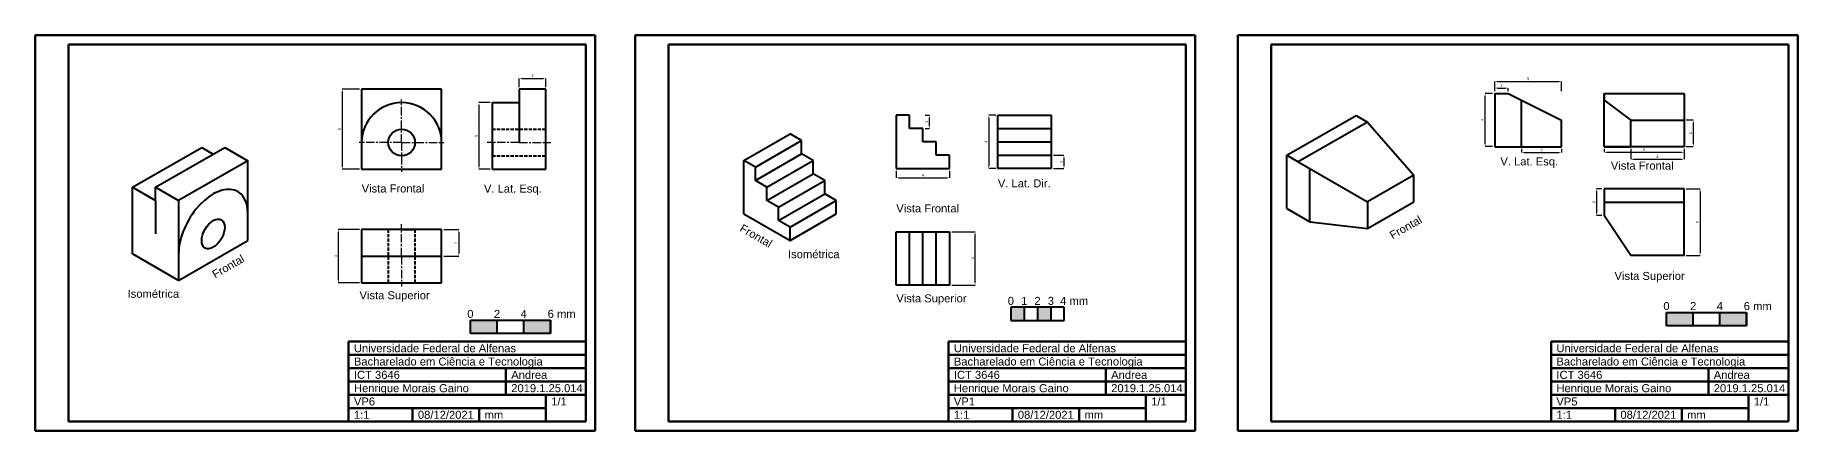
# Model space of a CAD drawing. Header units: centimetres. Extents: x 54 to 321, y 19 to 48.
# Drawn here: x 188.8 to 321, y 18.6 to 48.3 of the extents above; entities that cross this region are included whole.
import ezdxf
from ezdxf.enums import TextEntityAlignment as Align

# ---------------------------------------------------------------- set-up
doc = ezdxf.new("R2010")
doc.units = ezdxf.units.CM
doc.linetypes.add('ACAD_ISO02W100', pattern=[15, 12, -3])
doc.linetypes.add('CENTER', pattern=[50.8, 31.75, -6.35, 6.35, -6.35])
doc.layers.get('0').update_dxf_attribs({"lineweight": 50})
for name, color, linetype, lineweight in [('ARESTA', 6, 'Continuous', 40), ('ARESTA NV', 6, 'ACAD_ISO02W100', 40), ('COTAS', 1, 'Continuous', 15), ('EIXOS', 5, 'CENTER', 30), ('TEXTO', 4, 'Continuous', 30)]:
    doc.layers.add(name, color=color, linetype=linetype, lineweight=lineweight)
doc.styles.get("Standard").update_dxf_attribs({"font": 'arial.ttf'})
doc.styles.add('style1', font='arial.ttf', dxfattribs={"height": 0.6})
doc.styles.add('style1-5 cota', font='arial.ttf', dxfattribs={"height": 1})
doc.dimstyles.new('Copy of cota 1-5', dxfattribs={"dimtxt": 0.2, "dimasz": 0.2, "dimexe": 0, "dimexo": 0.1625, "dimgap": 0.1, "dimtad": 1, "dimtxsty": 'Standard', "dimcen": 0.09, "dimclrd": 256, "dimclre": 256, "dimclrt": 256, "dimadec": 0, "dimazin": 0, "dimtfac": 1, "dimtmove": 0, "dimatfit": 3, "dimfxl": 1, "dimarcsym": 0})

# ---------------------------------------------------------------- blocks, each defined once
blk = doc.blocks.new('*D22')
at = {"layer": 'COTAS', "lineweight": -2, "transparency": 16777216}
for p, q in [((213.12, 33.73), (211.53, 33.73)), ((211.53, 33.53), (211.53, 29.93)), ((213.12, 29.73), (211.53, 29.73))]:
    blk.add_line(p, q, dxfattribs=at)
at = {"layer": 'COTAS', "transparency": 16777216}
for points in [[(211.5, 33.53), (211.57, 33.53), (211.53, 33.73)], [(211.5, 29.93), (211.57, 29.93), (211.53, 29.73)]]:
    blk.add_solid(points, dxfattribs=at)
at = {"layer": 'Defpoints', "color": 0, "transparency": 16777216}
for p in [(213.28, 33.73), (211.53, 29.73), (213.28, 29.73)]:
    blk.add_point(p, dxfattribs=at)
at = {"layer": 'COTAS', "transparency": 16777216, "insert": (211.33, 31.73), "char_height": 0.2, "attachment_point": 5, "rotation": 90}
blk.add_mtext('4', dxfattribs=at)
blk = doc.blocks.new('*D23')
at = {"layer": 'COTAS', "lineweight": -2, "transparency": 16777216}
for p, q in [((213.12, 44.26), (211.82, 44.26)), ((211.82, 44.06), (211.82, 38.46)), ((213.12, 38.26), (211.82, 38.26))]:
    blk.add_line(p, q, dxfattribs=at)
at = {"layer": 'COTAS', "transparency": 16777216}
for points in [[(211.79, 44.06), (211.86, 44.06), (211.82, 44.26)], [(211.79, 38.46), (211.86, 38.46), (211.82, 38.26)]]:
    blk.add_solid(points, dxfattribs=at)
at = {"layer": 'Defpoints', "color": 0, "transparency": 16777216}
for p in [(213.28, 44.26), (211.82, 38.26), (213.28, 38.26)]:
    blk.add_point(p, dxfattribs=at)
at = {"layer": 'COTAS', "transparency": 16777216, "insert": (211.62, 41.26), "char_height": 0.2, "attachment_point": 5, "rotation": 90}
blk.add_mtext('6', dxfattribs=at)
blk = doc.blocks.new('*D24')
at = {"layer": 'COTAS', "lineweight": -2, "transparency": 16777216}
for p, q in [((222.93, 43.26), (222.08, 43.26)), ((222.08, 43.06), (222.08, 38.46)), ((222.93, 38.26), (222.08, 38.26))]:
    blk.add_line(p, q, dxfattribs=at)
at = {"layer": 'COTAS', "transparency": 16777216}
for points in [[(222.05, 43.06), (222.11, 43.06), (222.08, 43.26)], [(222.05, 38.46), (222.11, 38.46), (222.08, 38.26)]]:
    blk.add_solid(points, dxfattribs=at)
at = {"layer": 'Defpoints', "color": 0, "transparency": 16777216}
for p in [(223.09, 43.26), (222.08, 38.26), (223.09, 38.26)]:
    blk.add_point(p, dxfattribs=at)
at = {"layer": 'COTAS', "transparency": 16777216, "insert": (221.88, 40.76), "char_height": 0.2, "attachment_point": 5, "rotation": 90}
blk.add_mtext('5', dxfattribs=at)
blk = doc.blocks.new('*D26')
at = {"layer": 'COTAS', "lineweight": -2, "transparency": 16777216}
for p, q in [((260.84, 42.3), (260.31, 42.3)), ((260.31, 42.1), (260.31, 38.5)), ((260.84, 38.3), (260.31, 38.3))]:
    blk.add_line(p, q, dxfattribs=at)
at = {"layer": 'COTAS', "transparency": 16777216}
for points in [[(260.28, 42.1), (260.34, 42.1), (260.31, 42.3)], [(260.28, 38.5), (260.34, 38.5), (260.31, 38.3)]]:
    blk.add_solid(points, dxfattribs=at)
at = {"layer": 'Defpoints', "color": 0, "transparency": 16777216}
for p in [(261, 42.3), (260.31, 38.3), (261, 38.3)]:
    blk.add_point(p, dxfattribs=at)
at = {"layer": 'COTAS', "transparency": 16777216, "insert": (260.11, 40.3), "char_height": 0.2, "attachment_point": 5, "rotation": 90}
blk.add_mtext('4', dxfattribs=at)
blk = doc.blocks.new('*D28')
at = {"layer": 'COTAS', "lineweight": -2, "transparency": 16777216}
for p, q in [((265.16, 39.3), (265.95, 39.3)), ((265.95, 39.1), (265.95, 38.5)), ((265.16, 38.3), (265.95, 38.3))]:
    blk.add_line(p, q, dxfattribs=at)
at = {"layer": 'COTAS', "transparency": 16777216}
for points in [[(265.92, 39.1), (265.99, 39.1), (265.95, 39.3)], [(265.92, 38.5), (265.99, 38.5), (265.95, 38.3)]]:
    blk.add_solid(points, dxfattribs=at)
at = {"layer": 'Defpoints', "color": 0, "transparency": 16777216}
for p in [(265, 39.3), (265, 38.3), (265.95, 38.3)]:
    blk.add_point(p, dxfattribs=at)
at = {"layer": 'COTAS', "transparency": 16777216, "insert": (265.75, 38.8), "char_height": 0.2, "attachment_point": 5, "rotation": 90}
blk.add_mtext('1', dxfattribs=at)
blk = doc.blocks.new('*D29')
at = {"layer": 'COTAS', "lineweight": -2, "transparency": 16777216}
for p, q in [((257.55, 33.56), (259.3, 33.56)), ((259.3, 29.76), (259.3, 33.36)), ((257.55, 29.56), (259.3, 29.56))]:
    blk.add_line(p, q, dxfattribs=at)
at = {"layer": 'COTAS', "transparency": 16777216}
for points in [[(259.26, 33.36), (259.33, 33.36), (259.3, 33.56)], [(259.26, 29.76), (259.33, 29.76), (259.3, 29.56)]]:
    blk.add_solid(points, dxfattribs=at)
at = {"layer": 'Defpoints', "color": 0, "transparency": 16777216}
for p in [(257.38, 33.56), (259.3, 33.56), (257.38, 29.56)]:
    blk.add_point(p, dxfattribs=at)
at = {"layer": 'COTAS', "transparency": 16777216, "insert": (259.1, 31.56), "char_height": 0.2, "attachment_point": 5, "rotation": 90}
blk.add_mtext('4', dxfattribs=at)
blk = doc.blocks.new('*D46')
at = {"layer": 'COTAS', "lineweight": -2, "transparency": 16777216}
for p, q in [((253.38, 38.14), (253.38, 37.6)), ((253.58, 37.6), (257.18, 37.6)), ((257.38, 38.14), (257.38, 37.6))]:
    blk.add_line(p, q, dxfattribs=at)
at = {"layer": 'COTAS', "transparency": 16777216}
for points in [[(253.58, 37.64), (253.58, 37.57), (253.38, 37.6)], [(257.18, 37.64), (257.18, 37.57), (257.38, 37.6)]]:
    blk.add_solid(points, dxfattribs=at)
at = {"layer": 'Defpoints', "color": 0, "transparency": 16777216}
for p in [(253.38, 38.3), (257.38, 38.3), (257.38, 37.6)]:
    blk.add_point(p, dxfattribs=at)
at = {"layer": 'COTAS', "transparency": 16777216, "insert": (255.38, 37.8), "char_height": 0.2, "attachment_point": 5}
blk.add_mtext('4', dxfattribs=at)
blk = doc.blocks.new('*D48')
at = {"layer": 'COTAS', "lineweight": -2, "transparency": 16777216}
for p, q in [((255.55, 42.3), (255.86, 42.3)), ((255.55, 41.3), (255.86, 41.3)), ((255.86, 41.5), (255.86, 42.1))]:
    blk.add_line(p, q, dxfattribs=at)
at = {"layer": 'COTAS', "transparency": 16777216}
for points in [[(255.82, 42.1), (255.89, 42.1), (255.86, 42.3)], [(255.82, 41.5), (255.89, 41.5), (255.86, 41.3)]]:
    blk.add_solid(points, dxfattribs=at)
at = {"layer": 'Defpoints', "color": 0, "transparency": 16777216}
for p in [(255.38, 42.3), (255.86, 42.3), (255.38, 41.3)]:
    blk.add_point(p, dxfattribs=at)
at = {"layer": 'COTAS', "transparency": 16777216, "insert": (255.66, 41.8), "char_height": 0.2, "attachment_point": 5, "rotation": 90}
blk.add_mtext('1', dxfattribs=at)
blk = doc.blocks.new('*D49')
at = {"layer": 'COTAS', "lineweight": -2, "transparency": 16777216}
for p, q in [((219.45, 33.73), (220.57, 33.73)), ((220.57, 33.53), (220.57, 31.93)), ((219.45, 31.73), (220.57, 31.73))]:
    blk.add_line(p, q, dxfattribs=at)
at = {"layer": 'COTAS', "transparency": 16777216}
for points in [[(220.54, 33.53), (220.6, 33.53), (220.57, 33.73)], [(220.54, 31.93), (220.6, 31.93), (220.57, 31.73)]]:
    blk.add_solid(points, dxfattribs=at)
at = {"layer": 'Defpoints', "color": 0, "transparency": 16777216}
for p in [(219.28, 33.73), (219.28, 31.73), (220.57, 31.73)]:
    blk.add_point(p, dxfattribs=at)
at = {"layer": 'COTAS', "transparency": 16777216, "insert": (220.37, 32.73), "char_height": 0.2, "attachment_point": 5, "rotation": 90}
blk.add_mtext('2', dxfattribs=at)
blk = doc.blocks.new('*D50')
at = {"layer": 'COTAS', "lineweight": -2, "transparency": 16777216}
for p, q in [((225.09, 44.42), (225.09, 45.07)), ((225.29, 45.07), (226.89, 45.07)), ((227.09, 44.42), (227.09, 45.07))]:
    blk.add_line(p, q, dxfattribs=at)
at = {"layer": 'COTAS', "transparency": 16777216}
for points in [[(225.29, 45.1), (225.29, 45.03), (225.09, 45.07)], [(226.89, 45.1), (226.89, 45.03), (227.09, 45.07)]]:
    blk.add_solid(points, dxfattribs=at)
at = {"layer": 'Defpoints', "color": 0, "transparency": 16777216}
for p in [(227.09, 45.07), (225.09, 44.26), (227.09, 44.26)]:
    blk.add_point(p, dxfattribs=at)
at = {"layer": 'COTAS', "transparency": 16777216, "insert": (226.09, 45.27), "char_height": 0.2, "attachment_point": 5}
blk.add_mtext('2', dxfattribs=at)
blk = doc.blocks.new('*D66')
at = {"layer": 'COTAS', "lineweight": -2, "transparency": 16777216}
for p, q in [((298.27, 44.11), (298.27, 44.84)), ((298.47, 44.84), (303.07, 44.84)), ((303.27, 44.11), (303.27, 44.84))]:
    blk.add_line(p, q, dxfattribs=at)
at = {"layer": 'COTAS', "transparency": 16777216}
for points in [[(298.47, 44.88), (298.47, 44.81), (298.27, 44.84)], [(303.07, 44.88), (303.07, 44.81), (303.27, 44.84)]]:
    blk.add_solid(points, dxfattribs=at)
at = {"layer": 'Defpoints', "color": 0, "transparency": 16777216}
for p in [(298.27, 43.95), (303.27, 44.84), (303.27, 43.95)]:
    blk.add_point(p, dxfattribs=at)
at = {"layer": 'COTAS', "transparency": 16777216, "insert": (300.77, 45.04), "char_height": 0.2, "attachment_point": 5}
blk.add_mtext('5', dxfattribs=at)
blk = doc.blocks.new('*D67')
at = {"layer": 'COTAS', "lineweight": -2, "transparency": 16777216}
for p, q in [((300.27, 39.78), (300.27, 39.5)), ((303.27, 39.78), (303.27, 39.5)), ((300.47, 39.5), (303.07, 39.5))]:
    blk.add_line(p, q, dxfattribs=at)
at = {"layer": 'COTAS', "transparency": 16777216}
for points in [[(300.47, 39.53), (300.47, 39.47), (300.27, 39.5)], [(303.07, 39.53), (303.07, 39.47), (303.27, 39.5)]]:
    blk.add_solid(points, dxfattribs=at)
at = {"layer": 'Defpoints', "color": 0, "transparency": 16777216}
for p in [(300.27, 39.95), (303.27, 39.95), (303.27, 39.5)]:
    blk.add_point(p, dxfattribs=at)
at = {"layer": 'COTAS', "transparency": 16777216, "insert": (301.77, 39.7), "char_height": 0.2, "attachment_point": 5}
blk.add_mtext('3', dxfattribs=at)
blk = doc.blocks.new('*D68')
at = {"layer": 'COTAS', "lineweight": -2, "transparency": 16777216}
for p, q in [((306.46, 39.78), (306.46, 39.53)), ((312.46, 39.78), (312.46, 39.53)), ((306.66, 39.53), (312.26, 39.53))]:
    blk.add_line(p, q, dxfattribs=at)
at = {"layer": 'COTAS', "transparency": 16777216}
for points in [[(306.66, 39.56), (306.66, 39.49), (306.46, 39.53)], [(312.26, 39.56), (312.26, 39.49), (312.46, 39.53)]]:
    blk.add_solid(points, dxfattribs=at)
at = {"layer": 'Defpoints', "color": 0, "transparency": 16777216}
for p in [(306.46, 39.95), (312.46, 39.95), (312.46, 39.53)]:
    blk.add_point(p, dxfattribs=at)
at = {"layer": 'COTAS', "transparency": 16777216, "insert": (309.46, 39.73), "char_height": 0.2, "attachment_point": 5}
blk.add_mtext('6', dxfattribs=at)
blk = doc.blocks.new('*D69')
at = {"layer": 'COTAS', "lineweight": -2, "transparency": 16777216}
for p, q in [((298.1, 43.95), (297.54, 43.95)), ((297.54, 40.15), (297.54, 43.75)), ((298.1, 39.95), (297.54, 39.95))]:
    blk.add_line(p, q, dxfattribs=at)
at = {"layer": 'COTAS', "transparency": 16777216}
for points in [[(297.5, 43.75), (297.57, 43.75), (297.54, 43.95)], [(297.5, 40.15), (297.57, 40.15), (297.54, 39.95)]]:
    blk.add_solid(points, dxfattribs=at)
at = {"layer": 'Defpoints', "color": 0, "transparency": 16777216}
for p in [(297.54, 43.95), (298.27, 43.95), (298.27, 39.95)]:
    blk.add_point(p, dxfattribs=at)
at = {"layer": 'COTAS', "transparency": 16777216, "insert": (297.34, 41.95), "char_height": 0.2, "attachment_point": 5, "rotation": 90}
blk.add_mtext('4', dxfattribs=at)
blk = doc.blocks.new('*D70')
at = {"layer": 'COTAS', "lineweight": -2, "transparency": 16777216}
for p, q in [((312.63, 41.95), (313.15, 41.95)), ((313.15, 41.75), (313.15, 40.15)), ((312.63, 39.95), (313.15, 39.95))]:
    blk.add_line(p, q, dxfattribs=at)
at = {"layer": 'COTAS', "transparency": 16777216}
for points in [[(313.12, 41.75), (313.18, 41.75), (313.15, 41.95)], [(313.12, 40.15), (313.18, 40.15), (313.15, 39.95)]]:
    blk.add_solid(points, dxfattribs=at)
at = {"layer": 'Defpoints', "color": 0, "transparency": 16777216}
for p in [(312.46, 41.95), (312.46, 39.95), (313.15, 39.95)]:
    blk.add_point(p, dxfattribs=at)
at = {"layer": 'COTAS', "transparency": 16777216, "insert": (312.95, 40.95), "char_height": 0.2, "attachment_point": 5, "rotation": 90}
blk.add_mtext('2', dxfattribs=at)
blk = doc.blocks.new('*D71')
at = {"layer": 'COTAS', "lineweight": -2, "transparency": 16777216}
for p, q in [((308.46, 39.78), (308.46, 39)), ((312.46, 39.78), (312.46, 39)), ((308.66, 39), (312.26, 39))]:
    blk.add_line(p, q, dxfattribs=at)
at = {"layer": 'COTAS', "transparency": 16777216}
for points in [[(308.66, 39.03), (308.66, 38.96), (308.46, 39)], [(312.26, 39.03), (312.26, 38.96), (312.46, 39)]]:
    blk.add_solid(points, dxfattribs=at)
at = {"layer": 'Defpoints', "color": 0, "transparency": 16777216}
for p in [(308.46, 39.95), (312.46, 39.95), (312.46, 39)]:
    blk.add_point(p, dxfattribs=at)
at = {"layer": 'COTAS', "transparency": 16777216, "insert": (310.46, 39.2), "char_height": 0.2, "attachment_point": 5}
blk.add_mtext('4', dxfattribs=at)
blk = doc.blocks.new('*D72')
at = {"layer": 'COTAS', "lineweight": -2, "transparency": 16777216}
for p, q in [((298.27, 44.11), (298.27, 44.35)), ((298.47, 44.35), (299.07, 44.35)), ((299.27, 44.11), (299.27, 44.35))]:
    blk.add_line(p, q, dxfattribs=at)
at = {"layer": 'COTAS', "transparency": 16777216}
for points in [[(298.47, 44.38), (298.47, 44.32), (298.27, 44.35)], [(299.07, 44.38), (299.07, 44.32), (299.27, 44.35)]]:
    blk.add_solid(points, dxfattribs=at)
at = {"layer": 'Defpoints', "color": 0, "transparency": 16777216}
for p in [(298.27, 43.95), (299.27, 44.35), (299.27, 43.95)]:
    blk.add_point(p, dxfattribs=at)
at = {"layer": 'COTAS', "transparency": 16777216, "insert": (298.77, 44.55), "char_height": 0.2, "attachment_point": 5}
blk.add_mtext('1', dxfattribs=at)
blk = doc.blocks.new('*D73')
at = {"layer": 'COTAS', "lineweight": -2, "transparency": 16777216}
for p, q in [((312.63, 36.78), (313.66, 36.78)), ((313.66, 36.58), (313.66, 31.98)), ((312.63, 31.78), (313.66, 31.78))]:
    blk.add_line(p, q, dxfattribs=at)
at = {"layer": 'COTAS', "transparency": 16777216}
for points in [[(313.63, 36.58), (313.69, 36.58), (313.66, 36.78)], [(313.63, 31.98), (313.69, 31.98), (313.66, 31.78)]]:
    blk.add_solid(points, dxfattribs=at)
at = {"layer": 'Defpoints', "color": 0, "transparency": 16777216}
for p in [(312.46, 36.78), (312.46, 31.78), (313.66, 31.78)]:
    blk.add_point(p, dxfattribs=at)
at = {"layer": 'COTAS', "transparency": 16777216, "insert": (313.46, 34.28), "char_height": 0.2, "attachment_point": 5, "rotation": 90}
blk.add_mtext('5', dxfattribs=at)
blk = doc.blocks.new('*D74')
at = {"layer": 'COTAS', "lineweight": -2, "transparency": 16777216}
for p, q in [((306.3, 36.78), (305.9, 36.78)), ((305.9, 36.58), (305.9, 34.98)), ((306.3, 34.78), (305.9, 34.78))]:
    blk.add_line(p, q, dxfattribs=at)
at = {"layer": 'COTAS', "transparency": 16777216}
for points in [[(305.86, 36.58), (305.93, 36.58), (305.9, 36.78)], [(305.86, 34.98), (305.93, 34.98), (305.9, 34.78)]]:
    blk.add_solid(points, dxfattribs=at)
at = {"layer": 'Defpoints', "color": 0, "transparency": 16777216}
for p in [(306.46, 36.78), (305.9, 34.78), (306.46, 34.78)]:
    blk.add_point(p, dxfattribs=at)
at = {"layer": 'COTAS', "transparency": 16777216, "insert": (305.69, 35.78), "char_height": 0.2, "attachment_point": 5, "rotation": 90}
blk.add_mtext('2', dxfattribs=at)

msp = doc.modelspace()

# ---------------------------------------------------------------- hatches: boundary and pattern name
at = {"layer": 'ARESTA'}
h = msp.add_hatch(color=256, dxfattribs=at)
h.dxf.hatch_style = 1
h.paths.add_polyline_path([(261.974, 27.891), (261.974, 26.891), (262.974, 26.891), (262.974, 27.891)])
h.paths.add_polyline_path([(264.974, 27.891), (263.974, 27.891), (263.974, 26.891), (264.974, 26.891)])
h = msp.add_hatch(color=256, dxfattribs=at)
h.dxf.hatch_style = 1
h.paths.add_polyline_path([(221.438, 26.913), (221.438, 25.913), (223.438, 25.913), (223.438, 26.913)])
h.paths.add_polyline_path([(225.438, 26.913), (225.438, 25.913), (227.438, 25.913), (227.438, 26.913)])
at = {"layer": 'ARESTA', "transparency": 33554687}
h = msp.add_hatch(color=256, dxfattribs=at)
h.dxf.hatch_style = 1
h.paths.add_polyline_path([(311.143, 27.5), (311.143, 26.5), (313.143, 26.5), (313.143, 27.5)])
h.paths.add_polyline_path([(315.143, 27.5), (315.143, 26.5), (317.143, 26.5), (317.143, 27.5)])

# ---------------------------------------------------------------- linework, layer by layer
for p, q in [((188.805, 18.615), (188.805, 48.315)), ((188.805, 48.315), (230.805, 48.315)), ((191.305, 19.315), (191.305, 47.615)), ((191.305, 47.615), (230.105, 47.615)), ((230.105, 47.615), (230.105, 19.315)), ((230.805, 48.315), (230.805, 18.615)), ((233.798, 18.615), (233.798, 48.315)), ((233.798, 48.315), (275.798, 48.315)), ((236.298, 19.315), (236.298, 47.615)), ((236.298, 47.615), (275.098, 47.615)), ((275.098, 47.615), (275.098, 19.315)), ((275.798, 48.315), (275.798, 18.615)), ((212.305, 19.315), (212.305, 25.315)), ((212.305, 25.315), (230.105, 25.315)), ((230.105, 25.315), (230.105, 19.315)), ((257.298, 19.315), (257.298, 25.315)), ((257.298, 25.315), (275.098, 25.315)), ((275.098, 25.315), (275.098, 19.315)), ((212.305, 24.315), (230.105, 24.315)), ((257.298, 24.315), (275.098, 24.315)), ((212.305, 23.315), (230.105, 23.315)), ((224.105, 23.315), (224.105, 21.315)), ((257.298, 23.315), (275.098, 23.315)), ((269.098, 23.315), (269.098, 21.315)), ((212.305, 22.315), (230.105, 22.315)), ((212.305, 21.315), (230.105, 21.315)), ((227.105, 21.315), (227.105, 19.315)), ((257.298, 22.315), (275.098, 22.315)), ((257.298, 21.315), (275.098, 21.315)), ((272.098, 21.315), (272.098, 19.315)), ((212.305, 20.315), (227.105, 20.315)), ((217.105, 20.315), (217.105, 19.315)), ((222.105, 20.315), (222.105, 19.315)), ((257.298, 20.315), (272.098, 20.315)), ((262.098, 20.315), (262.098, 19.315)), ((267.098, 20.315), (267.098, 19.315)), ((230.805, 18.615), (188.805, 18.615)), ((230.105, 19.315), (191.305, 19.315)), ((230.105, 19.315), (212.305, 19.315)), ((212.305, 19.315), (230.105, 19.315)), ((275.798, 18.615), (233.798, 18.615)), ((275.098, 19.315), (236.298, 19.315)), ((275.098, 19.315), (257.298, 19.315)), ((257.298, 19.315), (275.098, 19.315))]:
    msp.add_line(p, q)
at = {"transparency": 33554687}
for p, q in [((278.989, 18.615), (278.989, 48.315)), ((278.989, 48.315), (320.989, 48.315)), ((281.489, 19.315), (281.489, 47.615)), ((281.489, 47.615), (320.289, 47.615)), ((320.289, 47.615), (320.289, 19.315)), ((320.989, 48.315), (320.989, 18.615)), ((302.489, 19.315), (302.489, 25.315)), ((302.489, 25.315), (320.289, 25.315)), ((320.289, 25.315), (320.289, 19.315)), ((302.489, 24.315), (320.289, 24.315)), ((302.489, 23.315), (320.289, 23.315)), ((314.289, 23.315), (314.289, 21.315)), ((302.489, 22.315), (320.289, 22.315)), ((302.489, 21.315), (320.289, 21.315)), ((317.289, 21.315), (317.289, 19.315)), ((302.489, 20.315), (317.289, 20.315)), ((307.289, 20.315), (307.289, 19.315)), ((312.289, 20.315), (312.289, 19.315)), ((320.989, 18.615), (278.989, 18.615)), ((320.289, 19.315), (281.489, 19.315)), ((320.289, 19.315), (302.489, 19.315)), ((302.489, 19.315), (320.289, 19.315))]:
    msp.add_line(p, q, dxfattribs=at)
at = {"layer": 'ARESTA'}
for p, q in [((213.285, 44.259), (213.285, 38.259)), ((219.285, 44.259), (213.285, 44.259)), ((219.285, 38.259), (219.285, 44.259)), ((227.092, 44.259), (225.092, 44.259)), ((225.092, 44.259), (225.092, 40.259)), ((227.092, 38.259), (227.092, 44.259)), ((223.092, 38.259), (223.092, 43.259)), ((223.092, 43.259), (225.092, 43.259)), ((253.384, 42.3), (253.384, 38.3)), ((254.384, 42.3), (253.384, 42.3)), ((254.384, 41.3), (254.384, 42.3)), ((260.998, 42.3), (264.998, 42.3)), ((260.998, 38.3), (260.998, 42.3)), ((264.998, 42.3), (264.998, 38.3)), ((255.384, 41.3), (254.384, 41.3)), ((255.384, 40.3), (255.384, 41.3)), ((260.998, 41.3), (264.998, 41.3)), ((196.09, 36.895), (201.287, 39.895)), ((197.822, 36.895), (203.019, 39.895)), ((201.287, 39.895), (202.153, 39.395)), ((203.019, 39.895), (204.751, 38.895)), ((241.949, 38.913), (245.414, 40.913)), ((242.815, 38.413), (246.28, 40.413)), ((246.28, 40.413), (245.414, 40.913)), ((246.28, 39.413), (246.28, 40.413)), ((256.384, 40.3), (255.384, 40.3)), ((256.384, 39.3), (256.384, 40.3)), ((260.998, 40.3), (264.998, 40.3)), ((204.751, 38.895), (199.555, 35.895)), ((204.751, 32.895), (204.751, 38.895)), ((241.949, 34.913), (241.949, 38.913)), ((242.815, 38.413), (241.949, 38.913)), ((242.815, 37.413), (246.28, 39.413)), ((242.815, 37.413), (242.815, 38.413)), ((243.681, 36.913), (247.146, 38.913)), ((247.146, 38.913), (246.28, 39.413)), ((247.146, 37.913), (247.146, 38.913)), ((257.384, 39.3), (256.384, 39.3)), ((257.384, 38.3), (257.384, 39.3)), ((260.998, 39.3), (264.998, 39.3)), ((213.285, 38.259), (219.285, 38.259)), ((223.092, 38.259), (227.092, 38.259)), ((243.681, 36.913), (242.815, 37.413)), ((243.681, 35.913), (247.146, 37.913)), ((244.547, 35.413), (248.012, 37.413)), ((248.012, 37.413), (247.146, 37.913)), ((248.012, 36.413), (248.012, 37.413)), ((253.384, 38.3), (257.384, 38.3)), ((264.998, 38.3), (260.998, 38.3)), ((196.09, 31.895), (196.09, 36.895)), ((196.09, 36.895), (197.822, 35.895)), ((197.822, 35.895), (197.822, 36.895)), ((197.822, 36.895), (199.555, 35.895)), ((199.555, 35.895), (199.555, 29.895)), ((243.681, 35.913), (243.681, 36.913)), ((244.547, 35.413), (243.681, 35.913)), ((244.547, 34.413), (248.012, 36.413)), ((245.414, 33.913), (248.878, 35.913)), ((248.878, 35.913), (248.012, 36.413)), ((248.878, 34.913), (248.878, 35.913)), ((241.949, 34.913), (245.414, 32.913)), ((244.547, 34.413), (244.547, 35.413)), ((245.414, 33.913), (244.547, 34.413)), ((245.414, 32.913), (248.878, 34.913)), ((213.285, 33.726), (213.285, 29.726)), ((219.285, 33.726), (213.285, 33.726)), ((219.285, 29.726), (219.285, 33.726)), ((245.414, 32.913), (245.414, 33.913)), ((253.384, 33.559), (257.384, 33.559)), ((253.384, 29.559), (253.384, 33.559)), ((254.384, 29.559), (254.384, 33.559)), ((255.384, 29.559), (255.384, 33.559)), ((256.384, 29.559), (256.384, 33.559)), ((257.384, 33.559), (257.384, 29.559)), ((199.555, 29.895), (196.09, 31.895)), ((199.555, 29.895), (204.751, 32.895)), ((213.285, 31.726), (219.285, 31.726)), ((213.285, 29.726), (219.285, 29.726)), ((257.384, 29.559), (253.384, 29.559)), ((261.974, 27.891), (261.974, 26.891)), ((265.974, 27.891), (261.974, 27.891)), ((262.974, 27.891), (262.974, 26.891)), ((263.974, 27.891), (263.974, 26.891)), ((264.974, 27.891), (264.974, 26.891)), ((265.974, 26.891), (265.974, 27.891)), ((221.438, 25.913), (221.438, 26.913)), ((221.438, 26.913), (223.438, 26.913)), ((223.438, 26.913), (225.438, 26.913)), ((223.438, 25.913), (223.438, 26.913)), ((225.438, 26.913), (227.438, 26.913)), ((225.438, 25.913), (225.438, 26.913)), ((227.438, 26.913), (227.438, 25.913)), ((227.438, 25.913), (227.438, 26.913)), ((261.974, 26.891), (265.974, 26.891)), ((227.438, 25.913), (221.438, 25.913))]:
    msp.add_line(p, q, dxfattribs=at)
at = {"layer": 'ARESTA', "transparency": 33554687}
for p, q in [((298.266, 43.947), (298.266, 39.947)), ((298.266, 43.947), (299.266, 43.947)), ((299.266, 43.947), (303.266, 41.947)), ((306.464, 39.947), (306.464, 43.947)), ((306.464, 43.947), (312.464, 43.947)), ((306.464, 43.947), (306.464, 43.947)), ((306.464, 43.947), (306.464, 43.447)), ((312.464, 43.947), (312.464, 39.947)), ((300.266, 39.947), (300.266, 43.447)), ((306.464, 43.447), (308.464, 41.947)), ((282.667, 39.297), (287.863, 42.297)), ((288.729, 41.797), (283.533, 38.797)), ((287.863, 42.297), (288.729, 41.797)), ((288.729, 41.797), (292.193, 37.797)), ((303.266, 39.947), (303.266, 41.947)), ((308.464, 39.947), (308.464, 41.947)), ((308.464, 41.947), (312.464, 41.947)), ((298.266, 39.947), (303.266, 39.947)), ((298.266, 39.947), (300.266, 39.947)), ((312.464, 39.947), (306.464, 39.947)), ((306.464, 39.947), (308.464, 39.947)), ((282.667, 35.297), (282.667, 39.297)), ((282.667, 39.297), (283.533, 38.797)), ((283.533, 38.797), (288.729, 35.797)), ((284.399, 34.297), (284.399, 38.297)), ((292.193, 37.797), (288.729, 35.797)), ((292.193, 35.797), (292.193, 37.797)), ((197.822, 35.895), (197.822, 33.395)), ((288.729, 33.797), (292.193, 35.797)), ((288.729, 35.797), (288.729, 33.797)), ((312.464, 36.777), (306.464, 36.777)), ((306.464, 36.777), (306.464, 34.777)), ((306.464, 36.777), (306.464, 35.777)), ((306.464, 35.777), (312.464, 35.777)), ((312.464, 31.777), (312.464, 36.777)), ((282.667, 35.297), (284.399, 34.297)), ((308.464, 31.777), (306.464, 34.777)), ((284.399, 34.297), (288.729, 33.797)), ((312.464, 31.777), (308.464, 31.777)), ((311.143, 26.5), (311.143, 27.5)), ((311.143, 27.5), (313.143, 27.5)), ((317.143, 26.5), (311.143, 26.5)), ((313.143, 27.5), (315.143, 27.5)), ((313.143, 26.5), (313.143, 27.5)), ((315.143, 27.5), (317.143, 27.5)), ((315.143, 26.5), (315.143, 27.5)), ((317.143, 27.5), (317.143, 26.5)), ((317.143, 26.5), (317.143, 27.5))]:
    msp.add_line(p, q, dxfattribs=at)
at = {"layer": 'ARESTA'}
msp.add_circle((216.285, 40.259), 1, dxfattribs=at)
msp.add_arc((216.285, 40.259), 3, 0, 180, dxfattribs=at)
msp.add_ellipse((202.153, 33.395), major_axis=(-1.837, -3.182), ratio=0.5773503, start_param=8.6393798, end_param=11.7809725, dxfattribs=at)
msp.add_ellipse((202.153, 33.395), major_axis=(-0.612, -1.061), ratio=0.5773503, dxfattribs=at)
at = {"layer": 'ARESTA NV', "transparency": 33554687}
for p, q in [((223.092, 40.259), (223.092, 41.259)), ((223.092, 40.259), (223.092, 39.259)), ((216.785, 33.726), (215.785, 33.726)), ((216.285, 33.726), (217.285, 33.726))]:
    msp.add_line(p, q, dxfattribs=at)
at = {"layer": 'ARESTA NV', "ltscale": 0.02, "transparency": 33554687}
for p, q in [((223.092, 41.259), (227.092, 41.259)), ((223.092, 39.259), (227.092, 39.259)), ((215.285, 33.726), (215.285, 29.726)), ((217.285, 33.726), (217.285, 29.726))]:
    msp.add_line(p, q, dxfattribs=at)
at = {"layer": 'EIXOS', "ltscale": 0.02, "transparency": 33554687}
for p, q in [((216.285, 40.259), (216.285, 43.486)), ((216.285, 40.259), (213.094, 40.259)), ((216.285, 40.259), (219.442, 40.259)), ((216.285, 40.259), (216.285, 38.052)), ((225.092, 40.259), (222.708, 40.259)), ((225.092, 40.259), (227.467, 40.259)), ((216.285, 31.726), (216.285, 34.117)), ((216.285, 31.726), (216.285, 29.436))]:
    msp.add_line(p, q, dxfattribs=at)

# ---------------------------------------------------------------- texts
at = {"layer": 'ARESTA', "style": 'style1'}
for s, p in [('0', (261.974, 27.891)), ('1', (262.974, 27.891)), ('2', (263.974, 27.891)), ('3', (264.974, 27.891)), ('4 mm', (266.716, 27.891)), ('0', (221.438, 26.913)), ('2', (223.438, 26.913)), ('4', (225.438, 26.913)), ('6 mm', (228.283, 26.913))]:
    msp.add_text(s, height=0.6, dxfattribs=at).set_placement(p, align=Align.BOTTOM_CENTER)
at = {"layer": 'ARESTA', "transparency": 33554687, "style": 'style1'}
for s, p in [('0', (311.143, 27.5)), ('2', (313.143, 27.5)), ('4', (315.143, 27.5)), ('6 mm', (317.988, 27.5))]:
    msp.add_text(s, height=0.6, dxfattribs=at).set_placement(p, align=Align.BOTTOM_CENTER)
at = {"layer": 'TEXTO', "style": 'style1'}
for s, p in [('Universidade Federal de Alfenas', (212.705, 25.115)), ('Universidade Federal de Alfenas', (257.698, 25.115)), ('Bacharelado em Ciência e Tecnologia', (212.705, 24.115)), ('Bacharelado em Ciência e Tecnologia', (257.698, 24.115)), ('ICT 3646', (212.705, 23.115)), ('Andrea', (224.505, 23.115)), ('ICT 3646', (257.698, 23.115)), ('Andrea', (269.498, 23.115)), ('Henrique Morais Gaino', (212.705, 22.115)), ('2019.1.25.014', (224.505, 22.115)), ('Henrique Morais Gaino', (257.698, 22.115)), ('2019.1.25.014', (269.498, 22.115)), ('VP6', (212.705, 21.115)), ('1:1', (212.705, 20.115)), ('08/12/2021', (217.505, 20.115)), ('mm', (222.505, 20.115)), ('1/1', (227.505, 21.115)), ('VP1', (257.698, 21.115)), ('1:1', (257.698, 20.115)), ('08/12/2021', (262.498, 20.115)), ('mm', (267.498, 20.115)), ('1/1', (272.498, 21.115))]:
    msp.add_text(s, height=0.6, dxfattribs=at).set_placement(p, align=Align.TOP_LEFT)
at = {"layer": 'TEXTO', "transparency": 33554687, "style": 'style1'}
for s, p in [('Universidade Federal de Alfenas', (302.889, 25.115)), ('Bacharelado em Ciência e Tecnologia', (302.889, 24.115)), ('ICT 3646', (302.889, 23.115)), ('Andrea', (314.689, 23.115)), ('Henrique Morais Gaino', (302.889, 22.115)), ('2019.1.25.014', (314.689, 22.115)), ('VP5', (302.889, 21.115)), ('1:1', (302.889, 20.115)), ('08/12/2021', (307.689, 20.115)), ('mm', (312.689, 20.115)), ('1/1', (317.689, 21.115))]:
    msp.add_text(s, height=0.6, dxfattribs=at).set_placement(p, align=Align.TOP_LEFT)
at = {"layer": 'TEXTO', "transparency": 33554687, "insert": (298.686, 39.138), "char_height": 0.6, "attachment_point": 1, "style": 'style1'}
msp.add_mtext('V. Lat. Esq.', dxfattribs=at)
at = {"layer": 'TEXTO', "transparency": 33554687, "char_height": 0.6, "attachment_point": 1, "style": 'style1'}
for s, insert, width in [('Vista Frontal', (306.972, 38.825), 4.91589), ('Vista Superior', (307.246, 30.543), 5.49222)]:
    msp.add_mtext(s, dxfattribs=dict(at, insert=insert, width=width))
at = {"layer": 'TEXTO', "char_height": 0.6, "attachment_point": 1, "style": 'style1'}
for s, insert, width in [('Vista Frontal', (213.285, 37.107), 4.91589), ('Vista Frontal', (253.384, 35.615), 4.91589), ('Isométrica', (245.263, 32.174), 0.36801), ('Isométrica', (195.733, 29.203), 0.36801), ('Vista Superior', (213.123, 29.09), 5.49222), ('Vista Superior', (253.384, 28.859), 5.49222)]:
    msp.add_mtext(s, dxfattribs=dict(at, insert=insert, width=width))
for s, insert in [('V. Lat. Esq.', (222.455, 37.098)), ('V. Lat. Dir.', (260.998, 37.495))]:
    msp.add_mtext(s, dxfattribs=dict(at, insert=insert))
at = {"layer": 'TEXTO', "transparency": 33554687, "insert": (290.304, 33.497), "char_height": 0.6, "width": 1.78103, "attachment_point": 1, "rotation": 30, "style": 'style1-5 cota'}
msp.add_mtext('Frontal', dxfattribs=at)
at = {"layer": 'TEXTO', "char_height": 0.6, "width": 1.78103, "attachment_point": 1, "style": 'style1-5 cota'}
for insert, rotation in [((241.885, 34.167), 330), ((201.996, 30.564), 30)]:
    msp.add_mtext('Frontal', dxfattribs=dict(at, insert=insert, rotation=rotation))

# ---------------------------------------------------------------- dimensions: what is measured, and where the dimension line sits
at = {"layer": 'COTAS'}
for base, p1, p2, picture, middle in [((227.092, 45.066), (225.092, 44.259), (227.092, 44.259), '*D50', (226.092, 45.267)), ((257.384, 37.605), (253.384, 38.3), (257.384, 38.3), '*D46', (255.384, 37.805))]:
    dim = msp.add_linear_dim(base=base, p1=p1, p2=p2, dimstyle='Copy of cota 1-5', dxfattribs=at)
    dim.commit()
    dim.dimension.update_dxf_attribs({"geometry": picture, "text_midpoint": middle})
at = {"layer": 'COTAS', "transparency": 33554687}
for base, p1, p2, picture, middle in [((303.266, 44.843), (298.266, 43.947), (303.266, 43.947), '*D66', (300.766, 45.045)), ((299.266, 44.352), (298.266, 43.947), (299.266, 43.947), '*D72', (298.766, 44.552)), ((303.266, 39.501), (300.266, 39.947), (303.266, 39.947), '*D67', (301.766, 39.703)), ((312.464, 39.525), (306.464, 39.947), (312.464, 39.947), '*D68', (309.464, 39.727)), ((312.464, 38.998), (308.464, 39.947), (312.464, 39.947), '*D71', (310.464, 39.198))]:
    dim = msp.add_linear_dim(base=base, p1=p1, p2=p2, dimstyle='Copy of cota 1-5', dxfattribs=at)
    dim.commit()
    dim.dimension.update_dxf_attribs({"geometry": picture, "text_midpoint": middle})
at = {"layer": 'COTAS'}
for base, p1, p2, picture, middle in [((211.824, 38.259), (213.285, 44.259), (213.285, 38.259), '*D23', (211.622, 41.259)), ((222.081, 38.259), (223.092, 43.259), (223.092, 38.259), '*D24', (221.879, 40.759)), ((255.857, 42.3), (255.384, 41.3), (255.384, 42.3), '*D48', (255.656, 41.8)), ((260.309, 38.3), (260.998, 42.3), (260.998, 38.3), '*D26', (260.109, 40.3)), ((265.954, 38.3), (264.998, 39.3), (264.998, 38.3), '*D28', (265.754, 38.8)), ((211.533, 29.726), (213.285, 33.726), (213.285, 29.726), '*D22', (211.333, 31.726)), ((220.569, 31.726), (219.285, 33.726), (219.285, 31.726), '*D49', (220.368, 32.726)), ((259.296, 33.559), (257.384, 29.559), (257.384, 33.559), '*D29', (259.096, 31.559))]:
    dim = msp.add_linear_dim(base=base, p1=p1, p2=p2, angle=90, dimstyle='Copy of cota 1-5', dxfattribs=at)
    dim.commit()
    dim.dimension.update_dxf_attribs({"geometry": picture, "text_midpoint": middle})
at = {"layer": 'COTAS', "transparency": 33554687}
for base, p1, p2, picture, middle in [((297.537, 43.947), (298.266, 39.947), (298.266, 43.947), '*D69', (297.337, 41.947)), ((313.151, 39.947), (312.464, 41.947), (312.464, 39.947), '*D70', (312.951, 40.947)), ((305.895, 34.777), (306.464, 36.777), (306.464, 34.777), '*D74', (305.695, 35.777)), ((313.659, 31.777), (312.464, 36.777), (312.464, 31.777), '*D73', (313.457, 34.277))]:
    dim = msp.add_linear_dim(base=base, p1=p1, p2=p2, angle=90, dimstyle='Copy of cota 1-5', dxfattribs=at)
    dim.commit()
    dim.dimension.update_dxf_attribs({"geometry": picture, "text_midpoint": middle})

doc.saveas('drawing.dxf')
